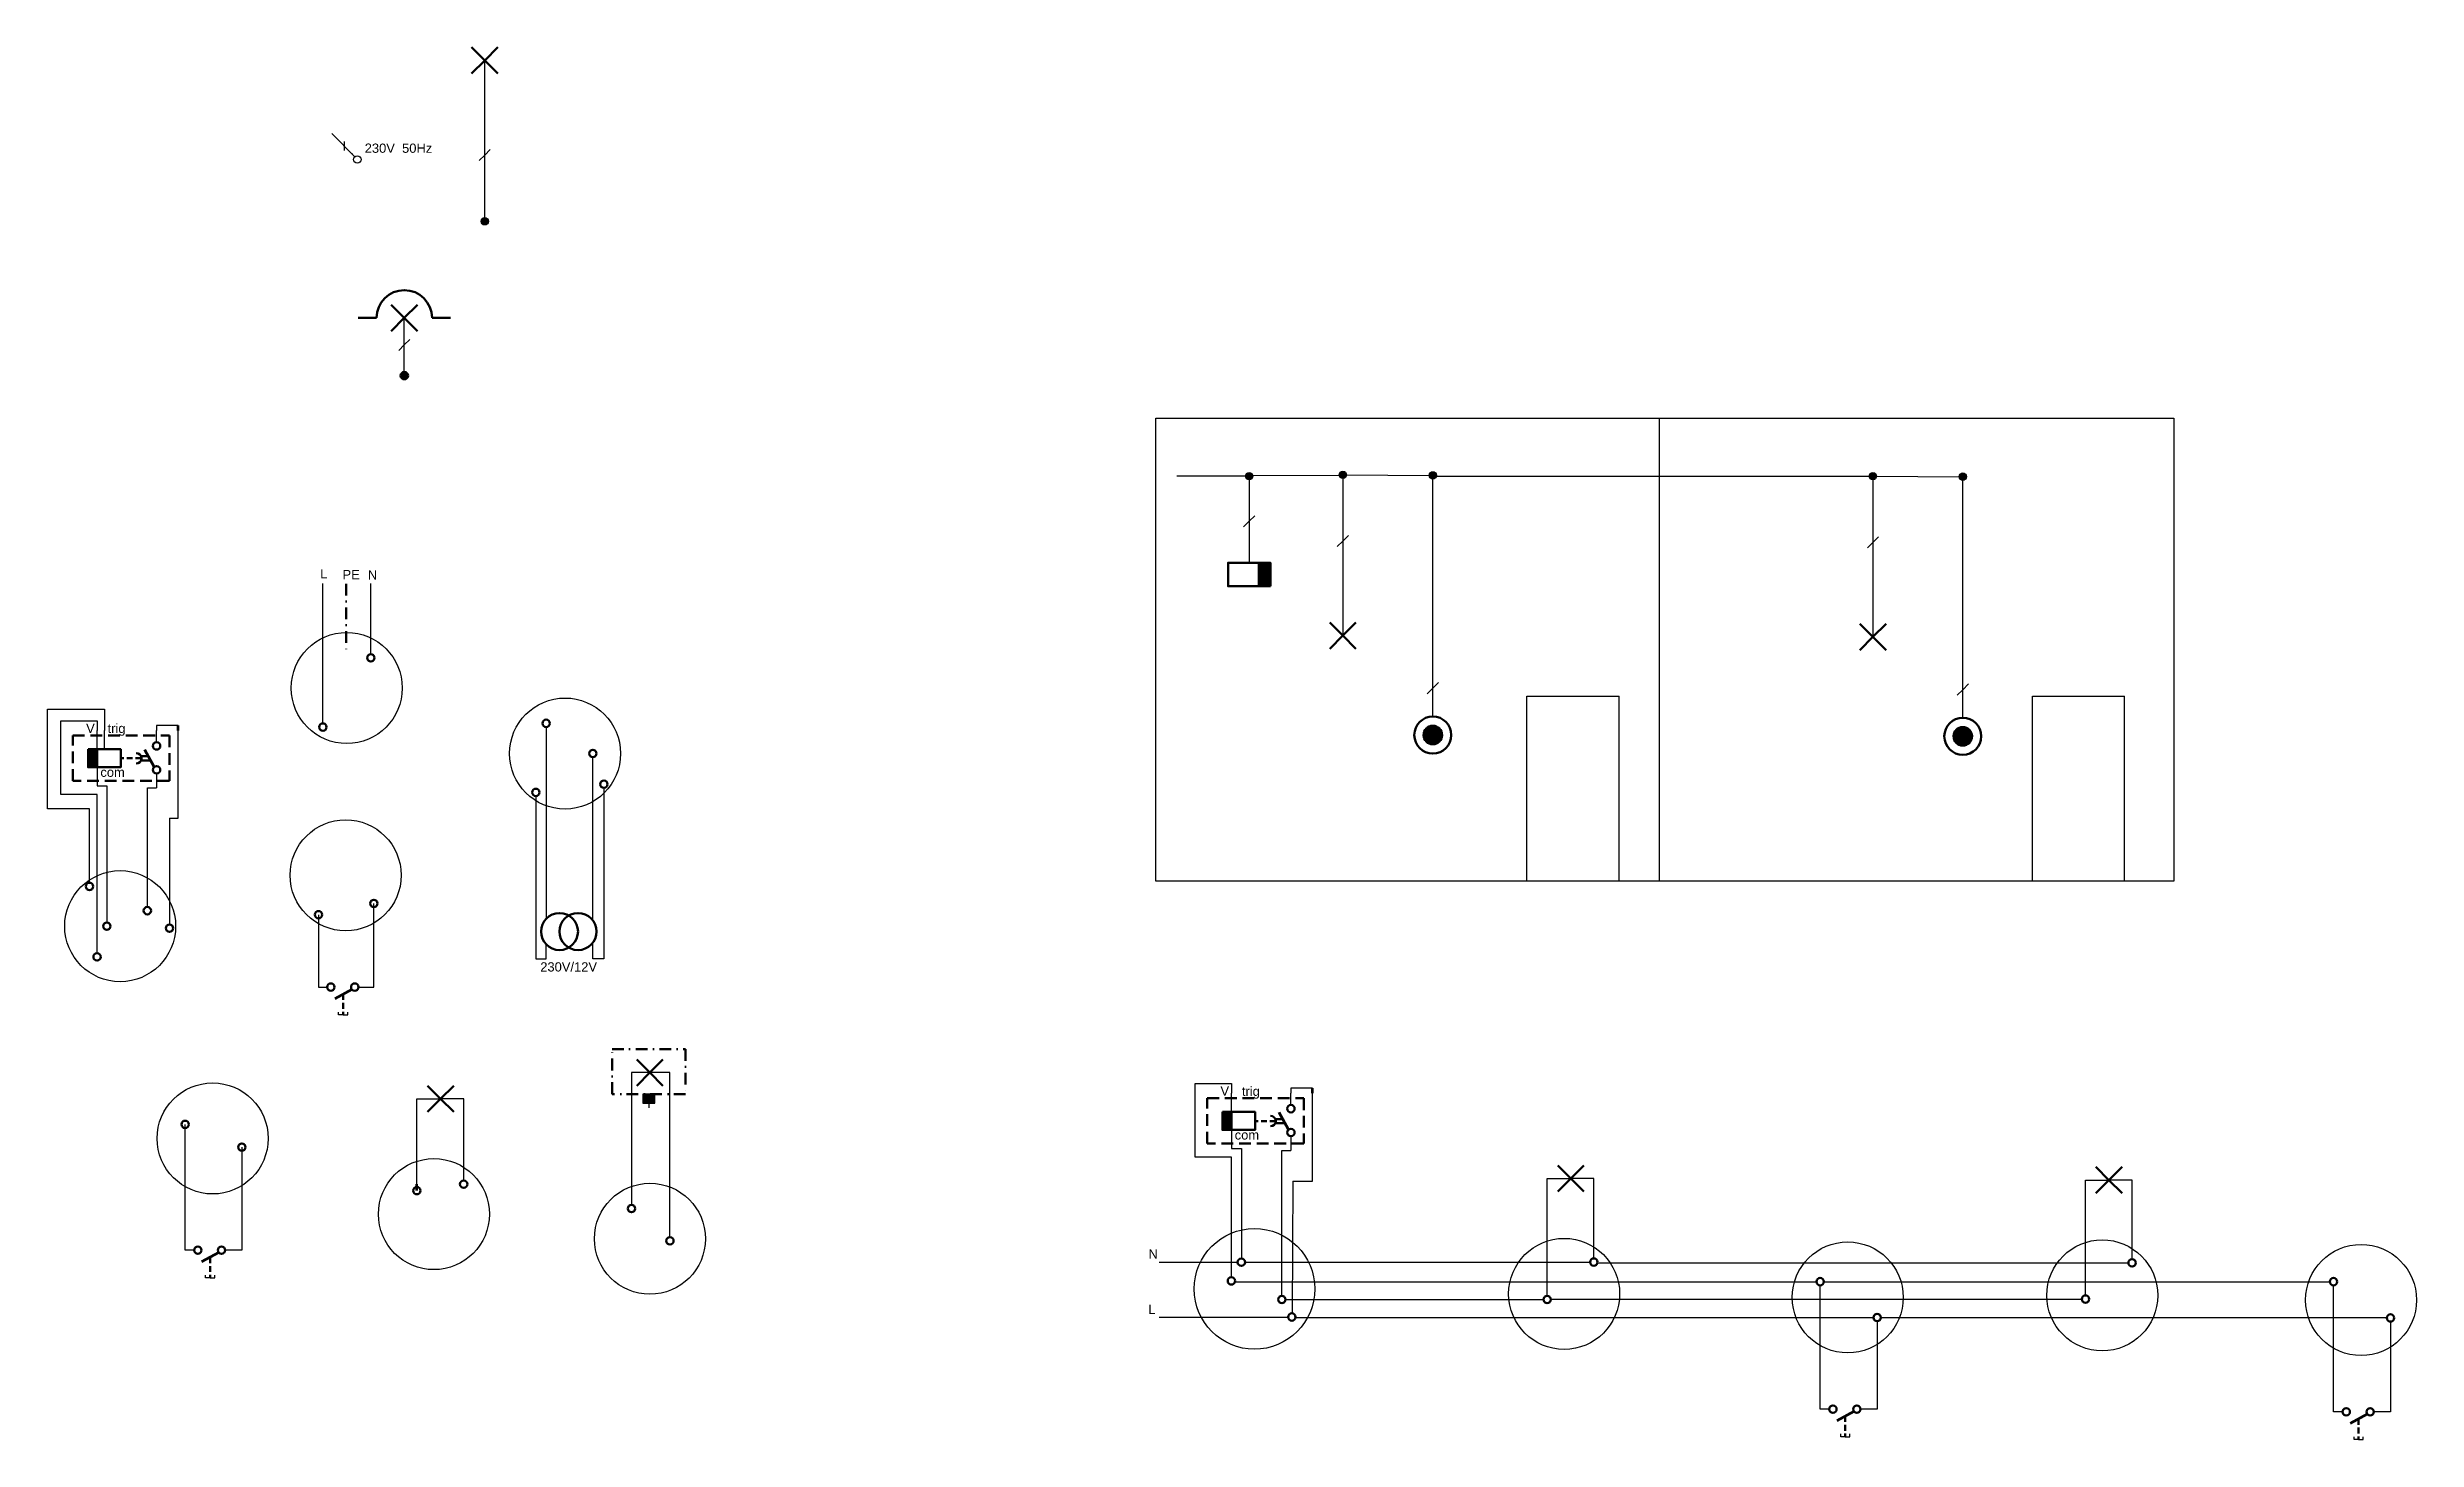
# Model space of a CAD drawing. Header units: millimetres. Extents: x 1700 to 2981, y 777 to 1529.
import ezdxf

# ---------------------------------------------------------------- set-up
doc = ezdxf.new("R2010")
doc.units = ezdxf.units.MM
doc.linetypes.add('DASHDOT2', pattern=[12.7, 6.35, -3.175, 0, -3.175])
doc.linetypes.add('DASHED2', pattern=[9.525, 6.35, -3.175])
for name, color, linetype, lineweight in [('2S', 7, 'Continuous', 200), ('S_2', 7, 'Continuous', 50), ('S_230', 40, 'Continuous', 100), ('S_2_ajonikh', 7, 'DASHDOT2', 50), ('s_2_diakek', 7, 'DASHED2', 50), ('S_4', 7, 'Continuous', 25)]:
    doc.layers.add(name, color=color, linetype=linetype, lineweight=lineweight)
doc.styles.get("Standard").update_dxf_attribs({"font": 'arial.ttf'})
doc.dimstyles.new('ISO-25', dxfattribs={"dimtxt": 2.5, "dimasz": 2.5, "dimexe": 1.25, "dimexo": 0.625, "dimtad": 1, "dimtxsty": 'Standard', "dimcen": 2.5, "dimadec": 0, "dimazin": 0, "dimtfac": 1, "dimtmove": 0, "dimatfit": 3, "dimfxl": 1, "dimarcsym": 0})

msp = doc.modelspace()

# ---------------------------------------------------------------- hatches: boundary and pattern name
h = msp.add_hatch(color=256)
h.dxf.hatch_style = 1
edge = h.paths.add_edge_path()
edge.add_arc((1936.8, 1435.4), 2, 0, 360)
h = msp.add_hatch(color=256)
h.dxf.hatch_style = 1
edge = h.paths.add_edge_path()
edge.add_arc((1893.3, 1352), 2, 0, 360)
h = msp.add_hatch(color=256)
h.dxf.hatch_style = 1
edge = h.paths.add_edge_path()
edge.add_arc((2350, 1297.7), 2, 0, 360)
h = msp.add_hatch(color=256)
h.dxf.hatch_style = 1
edge = h.paths.add_edge_path()
edge.add_arc((2400.7, 1298.4), 2, 0, 360)
h = msp.add_hatch(color=256)
h.dxf.hatch_style = 1
edge = h.paths.add_edge_path()
edge.add_arc((2449.3, 1298.1), 2, 0, 360)
h = msp.add_hatch(color=256)
h.dxf.hatch_style = 1
edge = h.paths.add_edge_path()
edge.add_arc((2687.2, 1297.7), 2, 0, 360)
h = msp.add_hatch(color=256)
h.dxf.hatch_style = 1
edge = h.paths.add_edge_path()
edge.add_arc((2735.8, 1297.4), 2, 0, 360)
at = {"layer": 'S_2'}
h = msp.add_hatch(color=256, dxfattribs=at)
h.dxf.hatch_style = 1
h.paths.add_polyline_path([(2355.2, 1238.2), (2361.5, 1238.2), (2361.5, 1250.9), (2355.2, 1250.9)])
for points in [[(2444.3, 1157.8, 1), (2454.3, 1157.8, 1)], [(2730.8, 1157.1, 1), (2740.8, 1157.1, 1)]]:
    msp.add_hatch(color=256, dxfattribs=at).paths.add_polyline_path(points)
h = msp.add_hatch(color=256, dxfattribs=at)
h.dxf.hatch_style = 1
h.paths.add_polyline_path([(1727.2, 1150.1), (1722.4, 1150.1), (1722.4, 1140.4), (1727.2, 1140.4)])
h = msp.add_hatch(color=256, dxfattribs=at)
h.dxf.hatch_style = 1
h.paths.add_polyline_path([(2340.4, 954.1), (2335.6, 954.1), (2335.6, 944.4), (2340.4, 944.4)])
at = {"layer": 'S_4'}
msp.add_hatch(color=256, dxfattribs=at).paths.add_polyline_path([(2022.2, 963.8), (2022.2, 958.8), (2028.7, 958.8), (2028.7, 963.8)])

# ---------------------------------------------------------------- linework, layer by layer
for p, q in [((1936.8, 1437.4), (1936.8, 1522.3)), ((1893.3, 1354), (1893.3, 1383.2)), ((2571.7, 1329.1), (2571.7, 1078.8)), ((2348, 1297.6), (2310.9, 1297.6)), ((2350, 1295.7), (2350, 1250.9)), ((2352, 1298.1), (2398.7, 1298.3)), ((2400.7, 1296.4), (2400.7, 1211.5)), ((2402.6, 1298.4), (2447.3, 1298.1)), ((2449.3, 1167.8), (2449.3, 1296.1)), ((2451.2, 1297.7), (2685.2, 1297.7)), ((2687.2, 1295.7), (2687.2, 1210.8)), ((2689.2, 1297.7), (2733.8, 1297.4)), ((2735.8, 1167.1), (2735.8, 1295.4)), ((1849.3, 1164.1), (1849.3, 1239.7)), ((1875.2, 1201.5), (1875.2, 1239.7)), ((2500.1, 1078.8), (2500.1, 1178.8)), ((2500.1, 1178.8), (2550, 1178.8)), ((2550, 1078.8), (2550, 1178.8)), ((2773.4, 1078.8), (2773.4, 1178.8)), ((2773.4, 1178.8), (2823.2, 1178.8)), ((2823.2, 1078.8), (2823.2, 1178.8)), ((1700.4, 1118), (1700.4, 1171.8)), ((1700.4, 1171.8), (1731.2, 1171.8)), ((1731.2, 1171.8), (1731.2, 1160.2)), ((1707.6, 1125.7), (1707.6, 1165.4)), ((1707.6, 1165.4), (1727.2, 1165.4)), ((1727.2, 1165.4), (1727.2, 1160.2)), ((1727.2, 1150.1), (1727.2, 1160.2)), ((1731.2, 1150.1), (1731.2, 1160.2)), ((1771, 1162.9), (1759.4, 1162.9)), ((1759.4, 1162.9), (1759.4, 1160.2)), ((1759.4, 1153.9), (1759.4, 1160.2)), ((1771, 1112.8), (1771, 1160.2)), ((1970, 1162.1), (1970, 1058.6)), ((1727.2, 1140.4), (1727.2, 1130.3)), ((1995.2, 1057.5), (1995.2, 1145.8)), ((1727.2, 1130.3), (1732.5, 1130.3)), ((1732.5, 1130.3), (1732.5, 1056.5)), ((1754.4, 1064.9), (1754.4, 1129.2)), ((1754.4, 1129.2), (1759.4, 1129.2)), ((1759.4, 1137), (1759.4, 1129.2)), ((2001.2, 1129.2), (2001.2, 1036.8)), ((1723.1, 1118), (1700.4, 1118)), ((1727.2, 1125.7), (1707.6, 1125.7)), ((1723.1, 1078), (1723.1, 1118)), ((1727.2, 1039.9), (1727.2, 1125.7)), ((1964.4, 1124.8), (1964.4, 1036.8)), ((1766.4, 1112.8), (1766.4, 1055.4)), ((1766.4, 1112.8), (1771, 1112.8)), ((1876.8, 1021.6), (1876.8, 1066.8)), ((1846.9, 1060.7), (1846.9, 1021.6)), ((1970, 1036.8), (1970, 1044.6)), ((1995.2, 1036.8), (1995.2, 1045.7)), ((1964.4, 1036.8), (1970, 1036.8)), ((2001.2, 1036.8), (1995.2, 1036.8)), ((1846.9, 1021.6), (1851.6, 1021.6)), ((1868.5, 1021.6), (1876.8, 1021.6)), ((1857.8, 1006.6), (1857.8, 1008.1)), ((1860.3, 1006.6), (1857.8, 1006.6)), ((1860.3, 1006.6), (1862.8, 1006.6)), ((1862.8, 1006.6), (1862.8, 1008.1)), ((2036.9, 975.4), (2016.1, 975.4)), ((2016.1, 975.4), (2016.1, 903.9)), ((2036.9, 886.5), (2036.9, 975.4)), ((1900.1, 915.1), (1900.1, 961.2)), ((1900.1, 961.2), (1912.9, 961.2)), ((1925.4, 961.2), (1912.9, 961.2)), ((1925.4, 917.1), (1925.4, 961.2)), ((2320.8, 929.7), (2320.8, 969.4)), ((2320.8, 969.4), (2340.4, 969.4)), ((2340.4, 969.4), (2340.4, 964.2)), ((2340.4, 954.1), (2340.4, 964.2)), ((2384.2, 966.9), (2372.6, 966.9)), ((2372.6, 966.9), (2372.6, 964.2)), ((2372.6, 957.9), (2372.6, 964.2)), ((2384.2, 916.8), (2384.2, 964.2)), ((1774.8, 879.4), (1774.8, 947.4)), ((1805.5, 935.1), (1805.5, 879.4)), ((2340.4, 944.4), (2340.4, 934.3)), ((2372.6, 941), (2372.6, 933.2)), ((2340.4, 929.7), (2320.8, 929.7)), ((2340.4, 934.3), (2345.8, 934.3)), ((2340.4, 864.8), (2340.4, 929.7)), ((2345.8, 934.3), (2345.8, 874.9)), ((2367.7, 854.8), (2367.7, 933.2)), ((2367.7, 933.2), (2372.6, 933.2)), ((2373.6, 916.7), (2373.2, 845.3)), ((2373.6, 916.7), (2384.2, 916.8)), ((2511.1, 872), (2511.1, 918.1)), ((2511.1, 918.1), (2523.9, 918.1)), ((2536.4, 918.1), (2523.9, 918.1)), ((2536.3, 875), (2536.4, 918.1)), ((2802.1, 871.2), (2802.1, 917.3)), ((2802.1, 917.3), (2814.8, 917.3)), ((2827.3, 917.3), (2814.8, 917.3)), ((2827.3, 874.6), (2827.3, 917.3)), ((1779.7, 879.4), (1774.8, 879.4)), ((1805.5, 879.4), (1796.5, 879.4)), ((2343.8, 872.7), (2301.4, 872.7)), ((2347.8, 872.9), (2534.3, 873)), ((2511.1, 854.8), (2511.1, 872)), ((2538.3, 872.5), (2825.3, 872.6)), ((2802.1, 855), (2802.1, 871.2)), ((1785.9, 864.4), (1785.9, 865.9)), ((1788.4, 864.4), (1785.9, 864.4)), ((1788.4, 864.4), (1790.9, 864.4)), ((1790.9, 864.4), (1790.9, 865.9)), ((2342.4, 862.4), (2656.7, 862.4)), ((2658.7, 793.5), (2658.7, 860.4)), ((2660.7, 862.4), (2934.2, 862.4)), ((2936.2, 792.1), (2936.2, 860.4)), ((2369.7, 852.7), (2509.1, 852.8)), ((2513.1, 852.9), (2800.1, 853)), ((2371.1, 843.1), (2301.4, 843.1)), ((2375.1, 843), (2687.5, 843)), ((2689.5, 841), (2689.5, 793.5)), ((2691.5, 843), (2965, 843)), ((2967, 840.8), (2967, 792.1)), ((2663.6, 793.5), (2658.7, 793.5)), ((2689.5, 793.5), (2680.5, 793.5)), ((2941.1, 792.1), (2936.2, 792.1)), ((2967, 792.1), (2958, 792.1)), ((2669.8, 778.6), (2669.8, 780.1)), ((2672.3, 778.6), (2669.8, 778.6)), ((2672.3, 778.6), (2674.8, 778.6)), ((2674.8, 778.6), (2674.8, 780.1)), ((2947.3, 777.1), (2947.3, 778.6)), ((2949.8, 777.1), (2947.3, 777.1)), ((2949.8, 777.1), (2952.3, 777.1)), ((2952.3, 777.1), (2952.3, 778.6))]:
    msp.add_line(p, q)
msp.add_lwpolyline([(2299.6, 1329.1), (2849.8, 1329.1), (2849.8, 1078.8), (2299.6, 1078.8)], close=True)
for centre in [(1867.9, 1468.8), (1936.8, 1435.4), (1936.8, 1435.4), (2350, 1297.7), (2400.7, 1298.4), (2400.7, 1298.4), (2449.3, 1298.1), (2449.3, 1298.1), (2449.3, 1298.1), (2687.2, 1297.7), (2687.2, 1297.7), (2735.8, 1297.4), (2735.8, 1297.4), (2735.8, 1297.4)]:
    msp.add_circle(centre, 2)
at = {"layer": '2S'}
for p, q in [((1758.1, 1140.6), (1753.1, 1149.8)), ((1864.9, 1020.3), (1855.7, 1015.3)), ((2371.3, 944.6), (2366.3, 953.8)), ((1793, 878.2), (1783.7, 873.1)), ((2676.9, 792.3), (2667.7, 787.2)), ((2954.4, 790.8), (2945.2, 785.7))]:
    msp.add_line(p, q, dxfattribs=at)
at = {"layer": 'S_2'}
for p, q in [((1936.8, 1522.3), (1929.7, 1529.4)), ((1936.8, 1522.3), (1943.9, 1529.4)), ((1936.8, 1522.3), (1929.7, 1515.2)), ((1936.8, 1522.3), (1943.9, 1515.2)), ((1893.3, 1383.2), (1886.2, 1390.3)), ((1893.3, 1383.2), (1900.4, 1390.3)), ((1878.3, 1383.2), (1868.3, 1383.2)), ((1893.3, 1383.2), (1886.2, 1376.1)), ((1893.3, 1383.2), (1900.4, 1376.1)), ((1908.3, 1383.2), (1918.3, 1383.2)), ((2400.7, 1211.5), (2393.6, 1218.6)), ((2400.7, 1211.5), (2407.7, 1218.6)), ((2687.2, 1210.8), (2680.1, 1217.9)), ((2687.2, 1210.8), (2694.3, 1217.9)), ((2400.7, 1211.5), (2393.6, 1204.4)), ((2400.7, 1211.5), (2407.7, 1204.4)), ((2687.2, 1210.8), (2680.1, 1203.7)), ((2687.2, 1210.8), (2694.3, 1203.7)), ((1751, 1146.3), (1755, 1146.3)), ((1751, 1144.1), (1756.2, 1144.1)), ((2026.1, 975.4), (2019, 982.4)), ((2026.1, 975.4), (2019, 968.3)), ((2026.1, 975.4), (2033.1, 982.4)), ((2026.1, 975.4), (2033.1, 968.3)), ((1912.9, 961.2), (1905.9, 968.3)), ((1912.9, 961.2), (1905.9, 954.2)), ((1912.9, 961.2), (1920, 968.3)), ((1912.9, 961.2), (1920, 954.2)), ((2364.2, 950.3), (2368.2, 950.3)), ((2364.2, 948.1), (2369.4, 948.1)), ((2523.9, 918.1), (2516.9, 925.2)), ((2523.9, 918.1), (2531, 925.2)), ((2814.8, 917.3), (2807.8, 924.4)), ((2814.8, 917.3), (2821.9, 924.4)), ((2523.9, 918.1), (2516.9, 911.1)), ((2523.9, 918.1), (2531, 911.1)), ((2814.8, 917.3), (2807.8, 910.3)), ((2814.8, 917.3), (2821.9, 910.3))]:
    msp.add_line(p, q, dxfattribs=at)
for points in [[(2361.5, 1238.2), (2338.6, 1238.2), (2338.6, 1250.9), (2361.5, 1250.9)], [(2361.5, 1238.2), (2355.2, 1238.2), (2355.2, 1250.9), (2361.5, 1250.9)], [(1722.4, 1150.1), (1740, 1150.1), (1740, 1140.4), (1722.4, 1140.4)], [(1722.4, 1150.1), (1727.2, 1150.1), (1727.2, 1140.4), (1722.4, 1140.4)], [(2335.6, 954.1), (2353.2, 954.1), (2353.2, 944.4), (2335.6, 944.4)], [(2335.6, 954.1), (2340.4, 954.1), (2340.4, 944.4), (2335.6, 944.4)]]:
    msp.add_lwpolyline(points, close=True, dxfattribs=at)
for centre, radius in [((1893.3, 1352), 2), ((1875.2, 1199.5), 2), ((1970, 1164.1), 2), ((2449.3, 1157.8), 10), ((2735.8, 1157.1), 10), ((1759.4, 1151.9), 2), ((1849.3, 1162.1), 2), ((2449.3, 1157.8), 5), ((2735.8, 1157.1), 5), ((1759.4, 1139), 2), ((1995.2, 1147.8), 2), ((1964.4, 1126.8), 2), ((2001.2, 1131.2), 2), ((1723.1, 1076), 2), ((1754.4, 1062.9), 2), ((1876.8, 1066.8), 2), ((1732.5, 1054.5), 2), ((1766.4, 1053.4), 2), ((1846.9, 1060.7), 2), ((1977.2, 1051.6), 10), ((1987.2, 1051.6), 10), ((1727.2, 1037.9), 2), ((1853.6, 1021.6), 2), ((1866.5, 1021.6), 2), ((1774.8, 947.4), 2), ((2372.6, 955.9), 2), ((1805.5, 935.1), 2), ((2372.6, 943), 2), ((1900.1, 911.6), 2), ((1925.4, 915.1), 2), ((2016.1, 901.9), 2), ((2036.9, 884.5), 2), ((1781.7, 879.4), 2), ((1794.5, 879.4), 2), ((2345.8, 872.9), 2), ((2536.3, 873), 2), ((2827.3, 872.6), 2), ((2340.4, 862.8), 2), ((2658.7, 862.4), 2), ((2936.2, 862.4), 2), ((2367.7, 852.8), 2), ((2373.1, 843.3), 2), ((2511.1, 852.8), 2), ((2802.1, 853), 2), ((2689.5, 843), 2), ((2967, 842.8), 2), ((2665.6, 793.5), 2), ((2678.5, 793.5), 2), ((2943.1, 792.1), 2), ((2956, 792.1), 2)]:
    msp.add_circle(centre, radius, dxfattribs=at)
for centre, radius, start, end in [((1893.3, 1383.2), 15, 0, 180), ((1748.4, 1145.2), 2.81, 270, 90), ((2361.6, 949.2), 2.81, 270, 90)]:
    msp.add_arc(centre, radius, start, end, dxfattribs=at)
at = {"layer": 'S_230'}
for p, q in [((1771, 1160.2), (1771, 1162.9)), ((2384.2, 964.2), (2384.2, 966.9)), ((1900.1, 911.6), (1900.1, 915.1))]:
    msp.add_line(p, q, dxfattribs=at)
at = {"layer": 'S_2_ajonikh'}
for p, q in [((1861.9, 1239.5), (1861.9, 1202.9)), ((2005.6, 988.1), (2045.4, 988.1)), ((2005.6, 963.8), (2005.6, 988.1)), ((2045.4, 988.1), (2045.4, 963.8)), ((2045.4, 963.8), (2005.6, 963.8))]:
    msp.add_line(p, q, dxfattribs=at)
at = {"layer": 's_2_diakek', "ltscale": 0.5}
for p, q in [((1751.2, 1145.2), (1740, 1145.2)), ((1860.3, 1017.8), (1860.3, 1006.6)), ((2364.4, 949.2), (2353.2, 949.2)), ((1788.4, 875.6), (1788.4, 864.4)), ((2672.3, 789.8), (2672.3, 778.6)), ((2949.8, 788.3), (2949.8, 777.1))]:
    msp.add_line(p, q, dxfattribs=at)
at = {"layer": 's_2_diakek'}
for points in [[(1714.1, 1157.6), (1766.3, 1157.6), (1766.3, 1133), (1714.1, 1133)], [(2327.4, 961.5), (2379.5, 961.5), (2379.5, 937), (2327.4, 937)]]:
    msp.add_lwpolyline(points, close=True, dxfattribs=at)
at = {"layer": 'S_4'}
for p, q in [((1860.9, 1473.7), (1860.9, 1478.5)), ((1936.8, 1471.2), (1939.8, 1474.2)), ((1933.8, 1468.2), (1936.8, 1471.2)), ((1893.3, 1368.6), (1896.3, 1371.6)), ((1890.3, 1365.6), (1893.3, 1368.6)), ((2350, 1273.3), (2347, 1270.3)), ((2353, 1276.3), (2350, 1273.3)), ((2400.7, 1262.6), (2397.6, 1259.6)), ((2403.7, 1265.6), (2400.7, 1262.6)), ((2687.2, 1261.9), (2684.2, 1258.9)), ((2690.2, 1264.9), (2687.2, 1261.9)), ((2446.2, 1180), (2449.3, 1183.1)), ((2449.3, 1183.1), (2452.3, 1186.1)), ((2732.8, 1179.3), (2735.8, 1182.3)), ((2735.8, 1182.3), (2738.8, 1185.4)), ((2022.2, 963.8), (2022.2, 958.8)), ((2028.7, 963.8), (2022.2, 963.8)), ((2028.7, 958.8), (2028.7, 963.8)), ((2022.2, 958.8), (2028.7, 958.8)), ((2025.4, 958.8), (2025.4, 956.3))]:
    msp.add_line(p, q, dxfattribs=at)
for centre, radius in [((1862.2, 1183.2), 30), ((1980.2, 1147.8), 30), ((1861.6, 1082), 30), ((1739.7, 1054.5), 30), ((1789.7, 939.8), 30), ((1909.3, 898.9), 30), ((2026.1, 885.6), 30), ((2352.9, 858.5), 32.6), ((2520.3, 855.8), 30), ((2673.6, 853.9), 30), ((2811.2, 855), 30), ((2951.1, 852.5), 30)]:
    msp.add_circle(centre, radius, dxfattribs=at)

# ---------------------------------------------------------------- texts
at = {"char_height": 5, "attachment_point": 1}
for s, insert, width in [('{\\fArial|b0|i0|c161|p34;230\\fArial|b0|i0|c0|p34;V  50Hz}', (1871.9, 1477.4), 39.198), ('{\\fArial|b0|i0|c0|p34;V}', (1721.3, 1163.9), 27.147), ('{\\fArial|b0|i0|c0|p34;trig}', (1732.9, 1163.9), 27.147), ('{\\fArial|b0|i0|c0|p34;com}', (1729, 1140.2), 27.147), ('{\\fArial|b0|i0|c161|p34;230\\fArial|b0|i0|c0|p34;V/12V}', (1966.8, 1035), 27.147), ('{\\fArial|b0|i0|c0|p34;V}', (2334.5, 967.9), 27.147), ('{\\fArial|b0|i0|c0|p34;trig}', (2346.1, 967.8), 27.147), ('{\\fArial|b0|i0|c0|p34;com}', (2342.2, 944.2), 27.147)]:
    msp.add_mtext(s, dxfattribs=dict(at, insert=insert, width=width))
for s, insert in [('N', (2295.6, 879.9)), ('L', (2295.5, 849.9))]:
    msp.add_mtext_dynamic_manual_height_columns(s, width=22.239, gutter_width=12.5, heights=[0], dxfattribs=dict(at, insert=insert))
at = {"layer": 'S_2_ajonikh', "width": 21.898, "attachment_point": 1}
for s, insert, char_height in [('L', (1847.8, 1247.4), 5), ('{\\H2x;PE}', (1859.9, 1247), 2.5), ('N', (1873.6, 1246.8), 5)]:
    msp.add_mtext(s, dxfattribs=dict(at, insert=insert, char_height=char_height))

# ---------------------------------------------------------------- leaders
msp.add_leader([(1866.6, 1470.3), (1854.1, 1482.9)], dimstyle='ISO-25')

doc.saveas('drawing.dxf')
